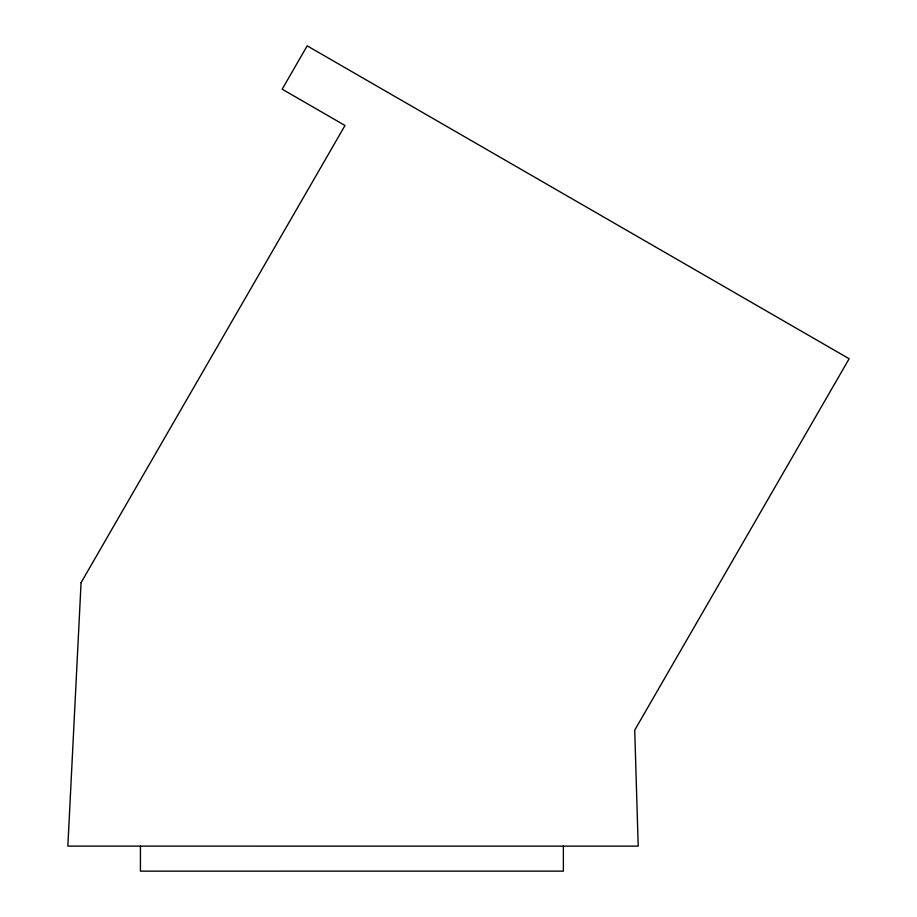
<?xml version="1.0" encoding="UTF-8"?>
<svg xmlns="http://www.w3.org/2000/svg" width="917" height="917" viewBox="0 0 917 917"><rect width="100%" height="100%" fill="white"/><g stroke="black" fill="none" stroke-linecap="round" stroke-linejoin="round"><path stroke-width="1.38" d="M140.427 846.116L140.427 871.15L563.37 871.139L563.37 846.116M81.074 582.65L67.858 846.116L638.198 846.139L634.724 730.138L849.142 358.742L307.195 45.85L282.172 89.201L345.021 125.48L81.074 582.65"/></g></svg>
